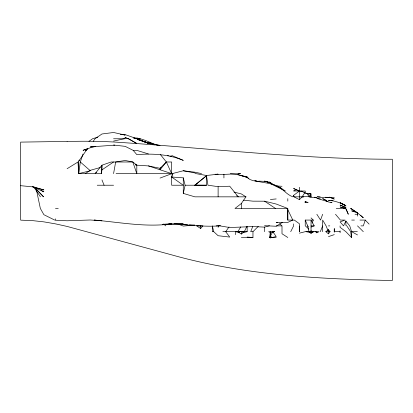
<?xml version="1.0" encoding="UTF-8"?>
<svg xmlns="http://www.w3.org/2000/svg" width="413" height="413" viewBox="0 0 413 413"><rect width="100%" height="100%" fill="white"/><g stroke="black" fill="none" stroke-linecap="round" stroke-linejoin="round"><path stroke-width="0.62" d="M334.256 231.688L334.272 228.766L334.597 231.688L334.272 231.998L334.256 231.688L340.08 231.688M67.112 168.716L77.98 161.994L78.728 173.61L101.381 173.61L101.959 165.2L111.174 161.994L132.821 161.994L136.806 165.159L148.422 165.918L160.037 168.303L161.142 167.704M340.08 232.767L340.08 230.826M305.233 201.353L305.099 202.649L308.201 202.649L305.233 201.353L305.233 202.649M270.386 237.764L269.637 237.496L270.308 232.271M89.735 170.915L78.728 173.61L80.328 161.994L82.977 154.049M101.381 173.61L101.959 169.877L101.959 165.2L95.119 173.61L96.487 172.298M113.575 173.61L115.655 161.994L125.191 160.497L132.821 161.994L136.806 173.61L136.806 165.159L135.583 164.828M299.425 225.88L299.425 223.753L294.304 220.072L287.809 220.072L287.758 208.457L234.982 208.457L241.347 203.501L245.962 196.841L194.884 196.841L183.269 193.392L185.127 185.225L183.269 177.843L171.653 177.017L183.269 185.225L171.653 185.225L171.653 176.64M172.933 173.61L171.653 177.853L172.236 173.61L183.269 170.77L194.884 172.19L201.508 173.61M359.966 220.072L365.252 220.072L363.311 225.88L360.957 225.88M322.656 214.264L320.54 220.072L316.848 214.264M252.741 226.463L250.717 231.688L252.963 231.688L258.321 226.329M312.166 222.979L313.291 220.072L311.041 217.909M320.323 231.688L322.656 225.88M351.602 231.688L349.734 225.88L345.887 221.043L343.544 225.88L340.08 221.895L345.134 220.072L340.426 220.072M246.897 226.407L244.32 231.688L241.347 234.057L237.842 231.688L240.712 226.938M290.711 231.688L293.617 225.88L293.617 223.923M78.728 173.61L78.728 161.215L79.306 160.074M218.116 227.326L218.864 225.88L216.18 225.88M270.386 236.215L272.781 231.688L276.194 236.541L272.074 237.496L270.386 236.215L269.637 237.496M304.887 192.582L302.125 196.841L299.425 199.649L294.015 196.841L293.617 196.283L293.617 195.344L299.425 191.033L302.91 191.642M78.728 161.215L87.556 148.525L85.961 150.378M228.998 226.938L225.699 231.688L229.731 237.072L218.116 235.72L213.753 231.688L212.308 225.88L212.308 231.688L213.753 231.688M93.25 141.267L95.062 138.763L101.959 133.982L113.575 132.496L125.191 135.072L123.967 134.953M328.464 233.861L330.09 231.688L328.464 229.628L325.847 231.688L328.464 233.861L328.464 229.628M160.435 154.601L166.362 161.994L160.037 169.764L160.037 168.303L166.362 161.994L171.653 161.994L171.653 173.61L116.084 173.61M200.692 228.472L202.917 225.88L196.536 225.88L200.692 228.472L200.692 225.88M86.818 148.985L85.491 150.378L87.917 148.53M88.95 141.354L92.533 138.763L97.835 137.111M185.127 185.225L206.5 185.225L206.5 175.711L194.884 185.225L206.5 175.711L207.961 185.225L218.116 186.655L229.731 186.217L238.239 196.841L236.644 195.747M313.291 220.072L305.233 220.072L307.7 225.88L309.017 231.688L311.041 233.391L313.286 231.688M101.959 169.877L113.575 161.994M85.341 173.61L90.344 170.295L100.127 167.559M282.487 222.354L276.194 226.262L264.578 225.689M315.455 231.688L316.848 232.808L319.012 231.688L306.012 231.688L311.041 232.648L314.019 231.688M85.295 149.238L83.049 150.378L90.344 147.771L95.847 146.398M243.329 232.116L244.32 231.688L237.842 231.688M160.037 178.075L171.653 173.728M311.041 227.036L314.241 225.88L311.041 220.248L311.041 231.688M328.464 236.628L334.272 234.625M269.467 225.751L264.578 227.124L252.963 226.567L229.731 227.532L218.116 225.581M277.438 222.375L276.194 222.705L287.809 222.4L292.776 220.072L287.809 209.665M299.425 233.154L305.233 231.688L309.301 231.326M242.508 232.72L247.155 231.688L247.155 226.463M113.575 141.081L124.292 138.763L125.191 137.71L128.298 138.763L136.806 143.512L128.66 138.763L125.191 137.586L125.191 138.763L113.575 138.763M295.357 190.615L293.617 190.925L299.425 191.033L293.617 188.534L299.342 191.033M301.898 197.032L305.233 196.578L310.447 196.841M93.4 146.367L90.344 146.904L114.799 145.133M220.563 225.735C203.258 227.424 185.943 224.068 168.597 223.965M270.386 199.469L276.194 198.942M171.653 155.474L183.269 160.373C168.69 154.23 152.412 153.383 136.806 154.638L133.218 150.378L125.191 146.357L113.575 145.04M133.75 138.025C142.635 137.782 150.502 143.347 158.876 145.608M133.218 150.378L136.806 150.378L148.422 153.93M238.631 173.61L240.542 173.61L218.116 174.689L215.034 174.198M97.236 185.225L113.575 185.225M299.487 191.033L305.233 191.033L305.233 193.196L311.041 193.981L311.041 196.841L307.468 193.269M303.756 196.841L294.015 196.841L293.617 195.344M320.209 196.841L317.148 196.841L322.656 197.559L334.272 197.646M55.497 208.457L58.248 208.457M336.239 208.457L345.887 208.457M355.046 214.264L357.503 214.264M351.695 220.072L354.406 220.072M276.194 225.88L281.847 225.88L279.673 223.645M311.041 225.88L314.241 225.88M328.464 225.88L329.786 225.88M222.865 231.688L247.155 231.688M299.358 231.688L299.425 226.04L299.425 231.76M325.847 231.688L330.09 231.688M340.08 225.88L340.08 227.289L345.887 231.688L351.473 237.496L351.695 231.688L357.353 231.688M241.347 237.496L252.963 237.496L252.963 231.688M269.338 237.496L276.194 237.496M287.809 220.072L287.758 208.457L276.194 204.027L264.578 201.198L252.963 201.162L243.18 200.166M194.884 185.132L206.5 185.225M134.974 138.36L136.806 138.396L133.75 138.097M174.1 223.645L183.269 223.861L162.485 224.326L171.653 223.861C145.712 227.496 119.93 222.256 94.118 220.072L100.153 220.65M258.77 181.147L264.578 181.322L270.386 182.479L269.224 181.963M183.269 224.687L187.548 224.817M189.381 224.873L194.884 225.044L183.269 226.087L179.206 224.465M55.497 220.212L67.112 220.774L90.344 219.995L101.959 220.826M120.302 134.328L125.191 134.623L136.806 138.691M282.002 186.299L276.194 185.938L270.386 183.021L264.578 181.059L272.131 183.418M329.626 200.419L328.464 200.336C334.623 200.672 340.467 202.824 345.887 205.664L340.08 202.649L345.887 206.015L341.701 203.32M330.787 200.496L333.11 200.651M247.155 237.052L252.963 237.496M216.882 174.079L218.116 174.183L206.5 175.489L195.87 173.61L194.884 172.949L183.269 170.77M20.65 185.685L32.266 186.821L43.881 189.934L32.266 186.562L43.881 191.839L41.114 190.264M314.525 197.213L316.848 197.455L311.041 197.419L309.26 196.841L306.699 193.145M230.315 173.672L235.539 174.234L247.155 176.981L245.993 176.48M325.563 197.218L328.464 197.595M320.333 198.927L316.848 198.369L327.886 201.642M160.037 145.397L148.422 143.425L136.806 138.763L134.974 138.432M167.373 155.5L168.597 155.727M169.82 155.959L171.653 156.31M354.018 211.353L351.695 210.847L357.503 212.891L363.311 217.785L360.673 215.436M241.347 175.706L247.155 176.981M239.607 232.591L235.539 231.688L235.539 234.667M135.583 164.875L136.806 165.159M136.806 137.973L140.198 138.763M255.286 180.749L258.77 181.617L252.963 180.636L249.757 179.418L247.155 177.451L237.862 174.513M234.011 192.081L241.347 193.929L245.962 196.841M345.304 208.276L340.08 206.939L345.273 208.457M275.295 185.225C268.589 182.773 261.501 182.525 254.707 180.688M150.255 143.977L137.002 138.763M138.03 139.635L148.422 143.058L137.39 139.264L148.422 143.275L136.806 138.763M148.422 165.918L171.653 173.61L166.362 161.994M309.301 193.403L311.041 193.981L309.982 193.444M330.859 202.225L332.057 202.649L328.464 201.978L322.656 198.601L326.141 200.269M154.813 144.658L148.422 142.294L154.813 144.839M248.858 178.333L243.985 176.134M329.626 197.29L334.272 199.076L329.693 197.089M325.563 200.563L327.886 201.58M270.386 183.594L285.44 191.033L277.252 185.948M54.702 220.072L43.881 214.703L40.35 208.457L36.478 190.114M292.91 196.841C287.272 194.915 283.757 189.97 278.832 186.975M276.194 185.674L282.002 188.87L280.572 187.657M301.387 191.033L305.233 193.196M351.695 231.688L357.503 234.94M287.809 237.496L282.002 233.753L282.002 225.926M264.578 201.198L275.507 208.457M163.424 224.032L165.845 225.88M80.328 161.994L90.344 170.765M308.831 229.138L305.233 225.766L305.233 220.072M357.503 225.88L363.311 231.688M34.434 187.461L43.53 196.841L34.356 187.084M365.252 220.072L369.119 224.125M335.506 214.264L340.08 219.711M33.675 186.81L40.443 196.841M307.7 225.88L308.305 226.938M345.887 209.004L348.309 214.264L346.177 209.04M327.984 230.526L326.074 225.88L322.656 220.072L322.656 231.688M101.959 179.923L104.097 185.225M310.215 193.356L311.041 196.841M351.473 237.496L350.694 231.688L346.775 225.88L345.887 225.353L345.887 221.043M357.503 212.643L357.503 216.092M334.272 228.766L334.272 231.998M316.848 231.688L316.848 232.808M311.041 232.256L311.041 233.391M299.425 187.265L299.425 199.649M287.809 198.668L287.809 201.126M270.386 231.688L270.386 238.074M264.578 227.042L264.578 231.688M241.347 203.614L241.347 208.457M241.347 231.688L241.347 234.057M223.923 174.229L223.923 177.936M218.116 186.655L218.116 196.841M183.269 177.843L183.269 193.392M55.497 218.833L55.497 220.072M311.041 230.965L309.595 231.688L311.041 232.054L313.839 231.688L311.041 230.965M274.691 231.688L270.386 232.689L268.667 231.688L274.691 231.688M67.112 141.422L20.65 142.113L20.65 220.15L32.266 220.594L43.881 221.864L55.497 223.872L67.112 226.438L171.87 254.919C243.489 275.079 318.346 279.116 392.35 280.504L392.35 159.253C299.151 159.155 206.474 147.895 113.575 141.989A571.344 571.344 0 0 0 78.728 141.277L67.112 141.422M351.695 208.926L350.549 208.457L357.503 212.891L351.695 208.926M345.887 207.579L340.08 204.993L345.887 207.589"/></g></svg>
